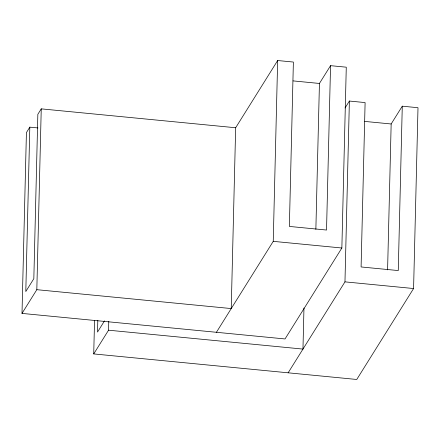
<?xml version="1.0" encoding="UTF-8"?>
<svg xmlns="http://www.w3.org/2000/svg" width="440" height="440" viewBox="0 0 440 440"><rect width="100%" height="100%" fill="white"/><g stroke="black" fill="none" stroke-linecap="round" stroke-linejoin="round"><path stroke-width="0.66" d="M315.865 229.345L319.435 83.457L330.55 65.665L346.275 67.188L341.858 248.006L285.032 338.954L22 313.407L26.417 132.589L29.816 127.149L37.944 127.941M29.816 127.149L25.8 291.527L33.831 278.68L37.846 114.301L41.245 108.862L235.659 127.749L277.656 60.528L293.381 62.051L289.366 226.435L326.535 230.043L330.55 65.665M22 313.407L36.823 289.68L41.245 108.862M387.591 269.863L391.16 123.976L402.276 106.183L418 107.712L413.584 288.53L356.757 379.473L93.726 353.925L94.545 320.364M97.807 320.408L97.526 332.052L104.505 320.875M93.726 353.925L108.548 330.198L108.768 321.293M235.659 127.749L231.237 308.567L36.823 289.68M216.414 332.288L273.24 241.346L277.656 60.528M303.969 307.989L302.962 349.085L108.548 330.198M288.139 372.812L344.966 281.864L349.382 101.046L365.107 102.575L361.091 266.954L398.261 270.562L402.276 106.183M345.037 107.998L349.382 101.046M293.079 80.894L319.435 83.457M364.804 121.418L391.16 123.976M273.24 241.346L341.858 248.006M344.966 281.864L413.584 288.53"/></g></svg>
